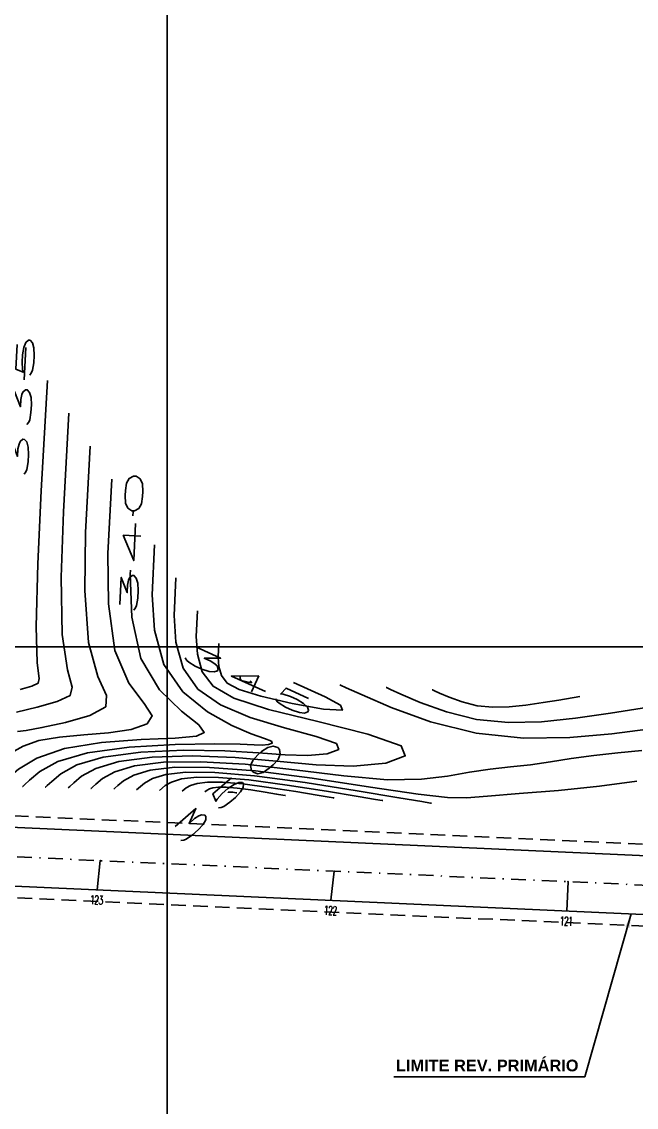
# Model space of a CAD drawing. Header units: millimetres. Extents: x 276147 to 291056, y 9594849 to 9609891.
# Drawn here: x 281106.7 to 281159.2, y 9596129.1 to 9596221.8 of the extents above; entities that cross this region are included whole.
import ezdxf
from ezdxf.enums import TextEntityAlignment as Align

# ---------------------------------------------------------------- set-up
doc = ezdxf.new("R2010")
doc.units = ezdxf.units.MM
doc.header["$LTSCALE"] = 10
for name, pattern in [('CONTINUO', [0]), ('DASHDOTX2', [50.8, 25.4, -12.7, 0, -12.7]), ('HIDDEN', [0.375, 0.25, -0.125])]:
    doc.linetypes.add(name, pattern=pattern)
for name, color, linetype in [('Curvas mestras', 30, 'Continuous'), ('Curvas simples', 9, 'Continuous'), ('Curvas texto', 2, 'Continuous'), ('TG', 7, 'CONTINUO'), ('Top_malha_coord', 8, 'Continuous')]:
    doc.layers.add(name, color=color, linetype=linetype)
doc.styles.add('r80', font='romans.shx')
doc.styles.add('ROMAND', font='romand', dxfattribs={"height": 0.2})
doc.styles.add('SIMPLEX', font='simplex', dxfattribs={"height": 0.2})
doc.styles.add('T7', font='arial.ttf')
doc.dimstyles.new('cadnorma_dim1', dxfattribs={"dimscale": 0, "dimtxt": 2, "dimasz": 1.199999999999999, "dimexe": 1, "dimexo": 2.5, "dimgap": 0.6, "dimtad": 1, "dimzin": 4, "dimdsep": 46, "dimtxsty": 'r80', "dimblk": 'ARCHTICK', "dimblk1": 'ARCHTICK', "dimblk2": 'ARCHTICK', "dimcen": -1, "dimdle": 1, "dimclrd": 1, "dimclre": 1, "dimclrt": 2, "dimaunit": 1, "dimazin": 0, "dimtfac": 1, "dimtix": 1, "dimtmove": 2, "dimatfit": 0, "dimfxl": 1, "dimarcsym": 0})

# ---------------------------------------------------------------- blocks, each defined once
blk = doc.blocks.new('_ArchTick')
at = {"color": 0, "linetype": 'ByBlock', "const_width": 0.15}
blk.add_lwpolyline([(-0.5, -0.5), (0.5, 0.5)], dxfattribs=at)

msp = doc.modelspace()

# ---------------------------------------------------------------- linework, layer by layer
at = {"color": 8, "linetype": 'HIDDEN', "ltscale": 0.5, "elevation": 160.1796621240507, "flags": 128}
for points in [[(281705.3257447103, 9596186.097807938), (281671.0420966857, 9596148.442213606), (281618.3708522619, 9596117.96751722), (281612.1522653525, 9596096.604426004), (281614.0101236665, 9596087.174232556), (281610.8053393826, 9596082.23393807), (281604.9222878393, 9596084.156284798), (281599.9496397175, 9596090.860116001), (281593.3803922225, 9596109.605399935), (281582.0417510347, 9596127.327627068), (281572.6046193693, 9596134.304534238), (281559.9765863478, 9596134.674678959), (281544.3286989689, 9596118.564739116), (281540.658778394, 9596097.818736246), (281537.5093358072, 9596080.228775298), (281520.4284557049, 9596075.011032958), (281502.0332003358, 9596069.391784875), (281494.509547525, 9596070.404022079), (281490.7256996009, 9596076.43605404), (281493.2584685785, 9596098.132715838), (281480.0995632795, 9596101.385524807), (281449.2964902226, 9596100.548274204), (281430.0223790895, 9596096.12669182), (281411.9683109509, 9596097.93913607), (281407.5724122446, 9596102.453821631), (281411.4039140878, 9596110.665556196), (281403.1008950184, 9596132.470582576), (281380.8081796909, 9596137.376344452), (281359.9408718039, 9596130.859888002), (281347.0544783977, 9596114.790196389), (281314.7314768742, 9596091.261051774), (281302.0196165714, 9596075.766356803), (281286.4640279276, 9596063.849675173), (281278.3709921193, 9596057.649837077), (281271.9708323478, 9596051.505744739), (281253.7808607005, 9596050.73446907), (281235.6029599643, 9596054.86117104), (281221.8458024181, 9596066.889702521), (281218.7834329222, 9596074.38328282), (281220.4968017068, 9596082.605134564), (281229.7359844254, 9596099.331536198), (281236.8484486804, 9596107.608992774), (281236.979980318, 9596119.127903767), (281235.6370826386, 9596129.28381643), (281234.0505352953, 9596141.282374846), (281212.8134960154, 9596149.146566434), (281092.4168111571, 9596154.564297132), (281072.9977757005, 9596155.438134354), (281065.8047075431, 9596158.14915656), (281063.8059635049, 9596165.040728634), (281066.3762022938, 9596173.094204625), (281071.6566353667, 9596181.153613526), (281081.5611500744, 9596198.655863922), (281101.2580152763, 9596233.462159524), (281110.9768763188, 9596250.636341654), (281122.9105798664, 9596265.854385952), (281139.2392582729, 9596279.071111804), (281144.5124366145, 9596320.34150084), (281144.6678345738, 9596400.540929634), (281142.6738615293, 9596440.915119793), (281132.673374487, 9596479.71147487), (281130.7173237967, 9596498.969147392), (281132.9373055062, 9596519.560689582), (281123.2639871383, 9596537.496452231), (281115.0194181657, 9596617.069980796), (281104.5392557544, 9596635.017106473), (281094.1622148029, 9596652.131000444), (281062.9990502925, 9596703.525525687), (281028.0758804538, 9596751.42602632), (281004.8557222936, 9596889.161327347), (280985.2271627478, 9596924.87591348), (280973.6552831217, 9596941.402191738), (280950.7410745324, 9596974.150890775), (280928.3153482458, 9597006.224941807), (280925.6195852169, 9597024.964569218), (280925.2975179172, 9597044.877213322), (280917.2359068681, 9597124.57081029), (280911.1712139401, 9597184.52373918), (280889.6831715604, 9597262.502901934), (280877.7477164246, 9597278.852490822), (280862.055065255, 9597314.685484517), (280856.3541850812, 9597353.476188295), (280854.639876525, 9597373.434056284), (280854.116042565, 9597382.033457942), (280871.520011573, 9597404.084292108), (280905.668337576, 9597426.436078487), (280910.5490067642, 9597446.52226166), (280951.9025449565, 9597502.510226574), (280957.1189760176, 9597513.160656158), (280912.2559968092, 9597626.929295046), (280886.4466186127, 9597649.84623889), (280803.0956212914, 9597671.772893883), (280795.5081167346, 9597683.569792682), (280779.3586608997, 9597708.67864036)], [(281710.5178374354, 9596181.402838333), (281675.4873313782, 9596142.926929222), (281624.307053171, 9596113.31488082), (281619.3497790786, 9596096.28485452), (281621.4263888606, 9596085.744313402), (281613.7482014651, 9596073.908101201), (281600.6285639192, 9596078.195075762), (281593.6947889923, 9596087.542782567), (281587.0441809219, 9596106.520228112), (281576.8415557245, 9596122.466869175), (281570.2070225818, 9596127.371804645), (281562.8511565771, 9596127.587415023), (281550.8473176515, 9596115.229125477), (281547.550488274, 9596096.592201235), (281543.6457749243, 9596074.783975355), (281522.4734780471, 9596068.316416942), (281502.6155564374, 9596062.250364274), (281490.3236323596, 9596063.904127834), (281483.4874242715, 9596074.802088458), (281485.5904618715, 9596092.817507926), (281479.3410703855, 9596094.362323103), (281450.1828653127, 9596093.569781242), (281430.4670404004, 9596089.0468674), (281408.7319094135, 9596091.228852794), (281399.1852311144, 9596101.033503352), (281403.8083725086, 9596110.941892164), (281397.904403359, 9596126.446638325), (281381.1197991235, 9596130.14027862), (281364.0658912837, 9596124.81467321), (281351.9303354857, 9596109.681297015), (281319.5752295485, 9596086.128782371), (281306.9185099731, 9596070.701299338), (281290.7209629054, 9596058.29283213), (281282.937430859, 9596052.330095816), (281274.9102619792, 9596044.624090252), (281253.1431036982, 9596043.701137766), (281232.327572161, 9596048.426628146), (281215.9921594214, 9596062.709449701), (281211.4940514419, 9596073.71626432), (281213.8592733805, 9596085.066129155), (281223.9570691917, 9596103.346943974), (281229.8780090109, 9596110.237709327), (281229.9747168267, 9596118.706916755), (281228.6974866962, 9596128.366206406), (281227.6639062291, 9596136.182850303), (281211.4073002868, 9596142.202760234), (281092.1021365739, 9596147.57137357), (281071.5708639357, 9596148.495260356), (281060.0576341382, 9596152.834524348), (281056.4892279477, 9596165.13821506), (281059.9978339799, 9596176.131930728), (281065.6766406024, 9596184.799368419), (281075.468991096, 9596202.103413628), (281095.1658562979, 9596236.909709232), (281105.1438604567, 9596254.541822702), (281117.8909552532, 9596270.797116162), (281132.6517374361, 9596282.744758626), (281137.513299567, 9596320.793644417), (281137.6674998371, 9596400.374957068), (281135.7175383865, 9596439.857995542), (281125.76273324, 9596478.477130141), (281123.6791015143, 9596498.990861015), (281125.744705554, 9596518.150466044), (281116.4442590884, 9596535.394869061), (281108.2124486681, 9596614.84525679), (281098.5236189183, 9596631.437236797), (281088.1766027751, 9596648.501613624), (281057.1675960032, 9596699.64190077), (281021.4475676514, 9596748.635369822), (280998.1501936199, 9596886.828693196), (280979.2754088979, 9596921.171769831), (280967.9212277801, 9596937.38714387), (280945.0056382589, 9596970.137815801), (280921.6238898133, 9597003.579202123), (280918.6276817167, 9597024.407376846), (280918.3032270725, 9597044.46762471), (280910.2714493166, 9597123.86630265), (280904.2661006415, 9597183.232579943), (280883.2747300601, 9597259.409342542), (280871.6426774854, 9597275.343320373), (280855.2660766902, 9597312.738061812), (280849.3979144628, 9597352.667008877), (280847.6581155221, 9597372.921634253), (280846.9665996198, 9597384.273748573), (280866.7319753881, 9597409.316485843), (280899.5195873695, 9597430.777616875), (280904.0800883559, 9597449.546161648), (280945.8950794268, 9597506.15888102), (280949.4739875075, 9597513.465966662), (280906.3575799417, 9597622.805450775), (280883.0489782383, 9597643.501877958), (280798.6812780778, 9597665.69599096), (280789.6207265427, 9597679.783153443), (280773.4712707121, 9597704.892001115)]]:
    msp.add_lwpolyline(points, dxfattribs=at)
at = {"linetype": 'Continuous'}
for p in [(281113.3984815021, 9596150.116601098, 160.1796621240507), (281113.3984815021, 9596150.116601098, 160.1796621240507), (281133.3782629377, 9596149.217530867, 160.1796621240507), (281133.3782629377, 9596149.217530867, 160.1796621240507), (281153.3580443732, 9596148.318460638, 160.1796621240507), (281153.3580443732, 9596148.318460638, 160.1796621240507)]:
    msp.add_point(p, dxfattribs=at)
at = {"layer": 'Curvas mestras', "linetype": 'CONTINUO'}
for points in [[(281107.0473863081, 9596193.942401221, -131.5418870330582), (281106.8884756005, 9596191.178206237, -131.4544974016867)], [(281116.2039156334, 9596179.892629609, -125.8939970998004), (281116.187741842, 9596179.553376941, -125.8832048400331)], [(281115.9666827364, 9596174.916368451, -125.7356927726909), (281115.9505099448, 9596174.57711578, -125.7249004928421), (281116.1001712343, 9596170.900316946, -125.6014117224517), (281116.8770328424, 9596167.381710347, -125.4705165762829), (281118.463688939, 9596164.708205516, -125.3510589828042), (281120.339763102, 9596162.878723914, -125.2534494177349), (281121.8091410083, 9596161.720189996, -125.1859898981897), (281122.2860344659, 9596161.061324975, -125.1548266785944), (281121.6259807799, 9596160.73802909, -125.1574822793742), (281119.7948423811, 9596160.587998332, -125.1893234453424), (281116.8843121928, 9596160.453917732, -125.2433545378994), (281113.4893871088, 9596160.198430445, -125.3031308104659), (281110.3308895108, 9596159.68916763, -125.3498452005119), (281107.9815876373, 9596158.860598411, -125.3698528259087), (281106.4220241507, 9596157.91454368, -125.3701577072174), (281105.4846845655, 9596157.119660292, -125.3629260405109), (281105.0047126791, 9596156.676506985, -125.3580391630207), (281104.8278804059, 9596156.513240138, -125.3562387502429), (281104.8026189381, 9596156.48991602, -125.3559815333251)], [(281126.1853933089, 9596165.428913677, -120.2159830130081), (281126.3049059614, 9596165.3637008, -120.2114470140337), (281126.3202197681, 9596165.325143676, -120.2098761377533), (281126.1729932305, 9596165.334559888, -120.2131400602197), (281125.9291434585, 9596165.378385996, -120.2194711300803), (281125.6856459604, 9596165.434338033, -120.2261924815507), (281125.5192115739, 9596165.485382276, -120.2312060775843), (281125.4254704235, 9596165.535475947, -120.2347293110473), (281125.3797859586, 9596165.593825508, -120.2375584107617), (281125.3602302655, 9596165.66543611, -120.2402975618283), (281125.3557029507, 9596165.738494696, -120.2427824883748), (281125.3578122585, 9596165.79698692, -120.2446568709242), (281125.3596643436, 9596165.829266572, -120.2456774604766), (281125.3603470068, 9596165.841159072, -120.2460534608367), (281125.3604439589, 9596165.842858002, -120.2461071866823)], [(281159.2290780992, 9596156.899106849, -119.2731658425441), (281156.0409891094, 9596156.463719277, -119.3228950458255), (281152.5372713465, 9596156.11221696, -119.3817088734035), (281149.1744915376, 9596155.841630753, -119.4403451006187), (281146.4699545273, 9596155.633706655, -119.4878214047316), (281144.6839357357, 9596155.492074644, -119.5190320759689), (281143.0486008547, 9596155.507894496, -119.55237750083), (281140.5390841399, 9596155.794204963, -119.6121345560791), (281136.4688826544, 9596156.403510874, -119.7138043373384), (281131.5049336817, 9596157.146170491, -119.8377846804473), (281126.6525323082, 9596157.772005163, -119.9556976428981), (281122.7261912002, 9596158.08234914, -120.0446829874093), (281119.7772773149, 9596158.084574215, -120.103951160589), (281117.6663731904, 9596157.837566074, -120.1382303872637), (281116.2512722978, 9596157.412776373, -120.1527166515849), (281115.3786188407, 9596156.931923652, -120.1544769319848), (281114.8922709509, 9596156.529291414, -120.1510458733214), (281114.649322206, 9596156.304979201, -120.1485722671755), (281114.5598149312, 9596156.222337646, -120.1476609285714), (281114.5470278937, 9596156.210532429, -120.1475307665791)], [(281124.3117199208, 9596155.948743373, -114.9392493990277), (281124.333004078, 9596155.960471367, -114.9392064629032), (281124.3675183918, 9596155.970831871, -114.9388531390253), (281124.4193779536, 9596155.976793597, -114.9380074909099), (281124.4939158858, 9596155.976298688, -114.9364950301502), (281124.5967758204, 9596155.967533631, -114.9341430419267), (281124.727624837, 9596155.950076211, -114.930944373857), (281124.8622438208, 9596155.929077353, -114.9275539801133), (281124.9704401075, 9596155.911080265, -114.9247923490734), (281125.030199604, 9596155.901006285, -114.923262649067), (281125.052215523, 9596155.897294296, -114.9226990730644), (281125.0553616545, 9596155.896764293, -114.9226185513803)]]:
    msp.add_polyline3d(points, dxfattribs=at)
at = {"layer": 'Curvas simples', "linetype": 'CONTINUO'}
for points in [[(281108.878692173, 9596191.132446898, -130.4123090463949), (281108.3463683462, 9596181.696440922, -130.1137874651726), (281108.0522246457, 9596175.47564395, -129.915843512947), (281107.9151738678, 9596170.119569384, -129.7430821168495), (281108.0213636592, 9596166.999676151, -129.6387151407802), (281108.1680810839, 9596165.678121505, -129.5924641480928), (281108.0803983059, 9596165.26473551, -129.580678064693), (281107.5387590419, 9596165.0112175, -129.5832432059364), (281106.5450982073, 9596164.73673978, -129.5941952127874)], [(281110.7099980378, 9596188.322492575, -129.2827310597317), (281110.2474042451, 9596179.916609382, -129.0165657038128), (281110.0642110434, 9596174.331812447, -128.8372355784782), (281110.1556383617, 9596169.435104871, -128.6749407448483), (281110.6065822485, 9596166.421331007, -128.5671307311536), (281111.0080982497, 9596164.934453754, -128.5103475841719), (281110.8277862804, 9596164.230714371, -128.4909063487107), (281109.7101933275, 9596163.693181258, -128.4957260896012), (281108.0076676636, 9596163.212235233, -128.514141819), (281106.2495076318, 9596162.80508523, -128.5360925414393)], [(281112.5413039032, 9596185.512538256, -128.1531530730686), (281112.1484391441, 9596178.13677785, -127.919343962651), (281112.0761974416, 9596173.187980948, -127.7586276440674), (281112.3961038563, 9596168.750640366, -127.6067993528236), (281113.2024270775, 9596165.845280798, -127.4954082170993), (281113.9331283252, 9596164.209145429, -127.4271261244107), (281113.8620906946, 9596163.25865331, -127.3974055541007), (281112.5165433503, 9596162.513642812, -127.4000023568773), (281110.4370957153, 9596161.907621566, -127.4218856864868), (281108.4177062776, 9596161.477514518, -127.4483279420205), (281107.078100033, 9596161.239992032, -127.4674352928673), (281106.3410850357, 9596161.130719092, -127.4786490722585)], [(281114.3726097682, 9596182.702583931, -127.0235750864053), (281114.049475046, 9596176.356947316, -126.8221222341203), (281114.0881848367, 9596172.044148447, -126.6800196568624), (281114.636568348, 9596168.066174855, -126.538657948226), (281115.8330575082, 9596165.276743153, -126.4232336100217), (281117.1364462135, 9596163.54393467, -126.3402877610319), (281117.8356153517, 9596162.489421656, -126.2916977362733), (281117.4012884084, 9596161.787483893, -126.277414527864), (281116.0315382475, 9596161.322825326, -126.2896839829304), (281114.1062743292, 9596161.032756424, -126.3188256937105), (281111.9810668411, 9596160.846826686, -126.3553935102213), (281109.9141218894, 9596160.663545689, -126.3908785853095), (281108.1393023137, 9596160.373664042, -126.4170064754112), (281106.8126280374, 9596159.904514527, -126.4282640802234), (281105.7787423594, 9596159.329771712, -126.4301841965904)], [(281118.0352204986, 9596177.082675288, -124.7644191332187), (281117.84083315, 9596172.803770777, -124.6281063297324), (281118.0264570647, 9596169.808371663, -124.526224357684), (281118.8282585485, 9596166.87236406, -124.4139196879956), (281120.4517535587, 9596164.528810155, -124.3045347238335), (281122.5483217932, 9596162.816621631, -124.2063426145146), (281124.6308078895, 9596161.651173782, -124.1263492566909), (281126.289890709, 9596160.937915498, -124.0696728583684), (281127.4275960567, 9596160.542606995, -124.033881226755), (281128.0237819584, 9596160.321080089, -124.0146544554413), (281128.0903941341, 9596160.156165294, -124.0079132395007), (281127.7677070439, 9596160.038674943, -124.0105406990301), (281127.2280808293, 9596159.986414071, -124.0196603997287), (281126.5379311842, 9596160.005362956, -124.034135107559), (281125.3399080104, 9596160.054203777, -124.0597841804523), (281123.170715754, 9596160.079789948, -124.104166065485), (281119.7930712671, 9596160.023250394, -124.170114746576), (281115.8737300072, 9596159.802807068, -124.2415662804528), (281112.3054568317, 9596159.330954434, -124.2977322226184), (281109.7858858769, 9596158.574621579, -124.3235248619717), (281108.2321383766, 9596157.718468072, -124.326658956907), (281107.3662018414, 9596157.001586119, -124.3205499940345), (281106.9336337833, 9596156.60220083, -124.3161457804058), (281106.7742677097, 9596156.455059042, -124.3145231582717), (281106.7515001296, 9596156.4340395, -124.3142913985325)], [(281119.8665263633, 9596174.272720966, -123.6348411466137), (281119.7195500991, 9596171.037451504, -123.5317753713138), (281119.8598998663, 9596168.772638276, -123.4547426851027), (281120.4661404019, 9596166.552729674, -123.3698293768362), (281121.7437058823, 9596164.770985683, -123.2857983315157), (281123.6792253585, 9596163.407888195, -123.2022783649996), (281126.204628596, 9596162.340724045, -123.1166147199951), (281129.137988306, 9596161.462679805, -123.0289591727455), (281131.8419640007, 9596160.730555851, -122.9506898267104), (281133.5653561348, 9596160.1170503, -122.8959912941468), (281133.7707424288, 9596159.608564926, -122.8752059662624), (281132.7757906466, 9596159.246301256, -122.8833072407546), (281131.1119418173, 9596159.085162496, -122.9114263094056), (281129.1854430168, 9596159.148396991, -122.9521701608578), (281126.9017605182, 9596159.332632715, -123.0040490409851), (281124.0411696428, 9596159.502843753, -123.0670489648732), (281120.5263519991, 9596159.538024582, -123.1387567753231), (281116.8496173321, 9596159.373248104, -123.2071624658679), (281113.6456856717, 9596158.957607595, -123.2578567770219), (281111.4022322331, 9596158.284160776, -123.2808228307663), (281110.0187579937, 9596157.52183222, -123.2836134688955), (281109.2477191201, 9596156.883512942, -123.2781739800962), (281108.8625558898, 9596156.527895672, -123.2742524101891), (281108.7206540158, 9596156.396878943, -123.2728076190364), (281108.7003823187, 9596156.378161982, -123.2726012109455)], [(281121.6978322285, 9596171.462766645, -122.505263160067), (281121.5982680487, 9596169.271132234, -122.4354443928137), (281121.6933436653, 9596167.736903887, -122.383260959727), (281122.1040222546, 9596166.233095283, -122.3257390657932), (281123.0356572088, 9596165.013162218, -122.2670619919922), (281124.8101289262, 9596163.999155758, -122.1982141483718), (281127.7784493034, 9596163.030274311, -122.1068801832411), (281131.9860869023, 9596161.987444108, -121.9882454671574), (281136.2563309449, 9596160.918504706, -121.8674984467474), (281139.1069303105, 9596159.913020503, -121.7773281329104), (281139.4510907213, 9596159.060963554, -121.7424986602532), (281137.7838742499, 9596158.45392757, -121.7560737825956), (281134.9958038068, 9596158.183911916, -121.8031922317137), (281131.8329538478, 9596158.291430036, -121.8702052017002), (281128.4636140232, 9596158.61106065, -121.9483138487817), (281124.9116245311, 9596158.925897557, -122.029931844238), (281121.2596317338, 9596159.052799767, -122.107398856981), (281117.8255036598, 9596158.94369014, -122.1727587041354), (281114.9859145122, 9596158.584260756, -122.2179813314255), (281113.0185785877, 9596157.993698979, -122.2381207669063), (281111.8053786074, 9596157.325195359, -122.2405679280895), (281111.1292363963, 9596156.765438767, -122.235797933678), (281110.791477996, 9596156.453590516, -122.232359040147), (281110.6670413216, 9596156.338698845, -122.2310920597779), (281110.6492645104, 9596156.322285464, -122.2309110561295)], [(281129.8951745749, 9596165.330972455, -121.1390430988654), (281132.603576942, 9596164.099422773, -121.0443192782372), (281133.9182211267, 9596163.3820841, -120.9944232868407), (281134.0866670102, 9596162.957959717, -120.9771438992143), (281132.4671850953, 9596163.061536087, -121.0130467798122), (281129.7848325867, 9596163.543619249, -121.0826885178363), (281127.1063651148, 9596164.15909466, -121.1566233819727), (281125.2755788554, 9596164.720576348, -121.2117729360147), (281124.2444272052, 9596165.27160775, -121.2505285163902), (281123.741904108, 9596165.913460895, -121.2816487546338), (281123.5267864642, 9596166.701169498, -121.3117792544914), (281123.4769849988, 9596167.504812967, -121.3391134343368), (281123.5001933862, 9596168.14822939, -121.359731586152), (281123.520562329, 9596168.503306566, -121.3709581853149), (281123.5280666227, 9596168.6341241, -121.3750942897427), (281123.5291380937, 9596168.652812324, -121.3756851733455)], [(281170.7463473446, 9596163.460430402, -121.258456354521), (281169.8444771542, 9596163.222318113, -121.2687574484412), (281169.137746821, 9596163.041056763, -121.2770043274182), (281168.299776507, 9596162.835310884, -121.2870833325692), (281167.3601863274, 9596162.619642952, -121.2988770778433), (281166.2080481473, 9596162.377657026, -121.3140750115531), (281164.6972957618, 9596162.085215282, -121.3348182363229), (281162.7023319796, 9596161.728920797, -121.3631889355862), (281160.1794446387, 9596161.338331196, -121.4010331387658), (281157.1053945873, 9596160.953744981, -121.4501378751852), (281153.500119324, 9596160.643389245, -121.512338652185), (281149.5562809111, 9596160.587196345, -121.5896642320118), (281145.5097220618, 9596160.993028212, -121.6841918070245), (281141.6203166329, 9596161.965199731, -121.7941230588735), (281138.2440621009, 9596163.193855515, -121.9021582338287), (281135.7609860863, 9596164.265593138, -121.9871220877071), (281134.4170451585, 9596164.867596598, -122.0338267655139), (281133.9219086593, 9596165.089387666, -122.0510337697602), (281133.8511748727, 9596165.121071534, -122.0534918946473)], [(281163.3111908789, 9596163.763242431, -122.4183674740747), (281159.6842905526, 9596163.13272998, -122.4705111707703), (281156.9769352168, 9596162.695982816, -122.5105457760187), (281153.9988131648, 9596162.276825968, -122.5565920534104), (281151.0748290083, 9596161.977762073, -122.6054868994657), (281148.2611785455, 9596161.906184407, -122.6596214191199), (281145.5468828605, 9596162.170705402, -122.7227751052382), (281142.96484103, 9596162.816096902, -122.7957546778748), (281140.7234610725, 9596163.63175938, -122.8674755341167), (281139.0750329861, 9596164.343248716, -122.923880087354), (281138.1828366719, 9596164.742897607, -122.9548857032464), (281137.8541326098, 9596164.89013699, -122.9663088383645), (281137.8071751728, 9596164.911171611, -122.9679407230255)], [(281154.3537650999, 9596164.134572297, -123.6110812410738), (281152.5632706723, 9596163.823306391, -123.6368230438352), (281151.226728038, 9596163.607697057, -123.6565869662122), (281149.756515443, 9596163.400771562, -123.6793186829568), (281148.3130290877, 9596163.253132528, -123.7034566584302), (281146.9240123512, 9596163.217796048, -123.7301812611663), (281145.5840436585, 9596163.348382585, -123.761358403452), (281144.3093644275, 9596163.666994074, -123.7973863170159), (281143.2028610419, 9596164.069662249, -123.8327927816103), (281142.3890798864, 9596164.4209043, -123.8606380871174), (281141.9486281878, 9596164.618199613, -123.8759446736335), (281141.7863565619, 9596164.690887308, -123.8815839395652), (281141.7631754709, 9596164.701270694, -123.8823895188075)], [(281159.6608205653, 9596159.508870624, -120.3507563291609), (281157.6069985753, 9596159.32199051, -120.3858600404023), (281155.5467897382, 9596159.10083343, -120.4199687411569), (281153.6359720294, 9596158.834763452, -120.4496068823177), (281151.8547932954, 9596158.556248413, -120.4762348945629), (281150.1396163501, 9596158.308531081, -120.5025472206438), (281148.4337431806, 9596158.116271514, -120.5304900745653), (281146.7082414407, 9596157.929788822, -120.5590162460253), (281144.941117958, 9596157.680818403, -120.5863302626207), (281143.0643137364, 9596157.34385916, -120.6129626704173), (281140.8255135206, 9596157.06447709, -120.6487483727073), (281137.9263322336, 9596157.03100171, -120.7058483711121), (281134.1979968842, 9596157.359898256, -120.7914669777642), (281129.990158806, 9596157.880168855, -120.8929820319431), (281125.7820784199, 9596158.348951364, -120.9928147436262), (281121.9929114658, 9596158.567573953, -121.0760409058097), (281118.8013909868, 9596158.514132177, -121.1383549223797), (281116.3261433527, 9596158.210913913, -121.1781058857127), (281114.6349259437, 9596157.703238174, -121.1954187155029), (281113.591999224, 9596157.128559506, -121.1975224199964), (281113.010753675, 9596156.647365592, -121.1934219197396), (281112.7204001, 9596156.37928436, -121.190465637334), (281112.6134276252, 9596156.280517744, -121.1893764878882), (281112.5981457018, 9596156.266408943, -121.1892209213951)], [(281116.4959100828, 9596156.154654905, -119.105840578934), (281117.1652394569, 9596156.735287795, -119.1114314238916), (281117.8676186543, 9596157.122315573, -119.1100146203212), (281119.0066020306, 9596157.464219235, -119.0983549416091), (281120.7179455658, 9596157.660953226, -119.0704488996093), (281123.1777223217, 9596157.644620119, -119.020537155648), (281126.5720831392, 9596157.355362263, -118.9429215286769), (281130.8900987142, 9596156.77928044, -118.8373659471077), (281135.3325162035, 9596156.086325116, -118.7254833614248), (281138.9029996298, 9596155.492409186, -118.6343490230761), (281140.8750610097, 9596155.159960939, -118.5838687378823), (281141.6016103603, 9596155.037480215, -118.5652707365484), (281141.7054036969, 9596155.019983253, -118.562613877028)], [(281118.4447912747, 9596156.098778391, -118.0641504441996), (281118.9518590717, 9596156.538650943, -118.0683859032255), (281119.483965011, 9596156.831854772, -118.0673125891157), (281120.3468308713, 9596157.090872396, -118.0584794960709), (281121.6433039132, 9596157.23991357, -118.0373385506359), (281123.506770213, 9596157.227539763, -117.9995266343726), (281126.0782565578, 9596157.008404357, -117.9407268775071), (281129.3494799944, 9596156.571978886, -117.8607605424735), (281132.7149476086, 9596156.047013428, -117.7760010343887), (281135.4198597501, 9596155.597077208, -117.7069598627536), (281136.9138461569, 9596155.345221773, -117.6687171893104), (281137.4642621515, 9596155.252433982, -117.6546278188147), (281137.542892435, 9596155.239178013, -117.6526150444083)], [(281120.3936734664, 9596156.042901868, -117.0224602893253), (281120.7384796877, 9596156.342015086, -117.0253403951323), (281121.1003113651, 9596156.541392969, -117.0246105251976), (281121.6870607113, 9596156.717525551, -117.0186040302182), (281122.5686612608, 9596156.818873912, -117.0042282216858), (281123.8358191036, 9596156.810459401, -116.9785160928409), (281125.584428979, 9596156.661447449, -116.9385322790735), (281127.8088622756, 9596156.364678327, -116.8841551504707), (281130.0973800138, 9596156.007701738, -116.8265186870962), (281131.9367198673, 9596155.701744225, -116.7795706696601), (281132.9526303069, 9596155.530483613, -116.7535656935329), (281133.3269129432, 9596155.467387756, -116.7439849211047), (281133.3803821757, 9596155.458373774, -116.742616224245)], [(281122.3425556578, 9596155.98702535, -115.9807701343929), (281122.5250993044, 9596156.14537923, -115.9822949071208), (281122.7166577213, 9596156.250932168, -115.9819084939922), (281123.0272895516, 9596156.344178714, -115.9787285846218), (281123.494019606, 9596156.397833258, -115.9711178399416), (281124.1648679947, 9596156.393379048, -115.9575055514255), (281125.0906023997, 9596156.31449054, -115.9363376604419), (281126.2682435549, 9596156.157376768, -115.9075497457784), (281127.4798114159, 9596155.968389045, -115.877036327231), (281128.4535799877, 9596155.806412248, -115.8521815093376), (281128.9914144544, 9596155.715744447, -115.8384141649262), (281129.189564732, 9596155.682340527, -115.8333419706582), (281129.217871914, 9596155.677568538, -115.8326173714854)]]:
    msp.add_polyline3d(points, dxfattribs=at)
at = {"layer": 'TG', "color": 3, "linetype": 'Continuous'}
for p, q in [((281113.3984815021, 9596150.116601098, 160.1796621240507), (281113.1264152458, 9596147.62631395, 160.1796621240507)), ((281133.3782629377, 9596149.217530867, 160.1796621240507), (281133.1061966814, 9596146.72724372, 160.1796621240507)), ((281153.3580443732, 9596148.318460638, 160.1796621240507), (281153.2456605932, 9596145.820987934, 160.1796621240507)), ((281153.3580443728, 9596148.318460638, 160.1796621240507), (281153.2456605932, 9596145.820987938, 160.1796621240507)), ((281153.3580443728, 9596148.318460638, 160.1796621240507), (281153.2456605932, 9596145.820987938, 160.1796621240507))]:
    msp.add_line(p, q, dxfattribs=at)
at = {"layer": 'TG', "color": 1, "linetype": 'DASHDOTX2', "ltscale": 0.005, "elevation": 160.1796621240507, "flags": 128}
msp.add_lwpolyline([(281790.7268869359, 9596216.427577747), (281789.4419953647, 9596215.538653059), (281713.6258222786, 9596190.015370687), (281673.2647140323, 9596145.684571415), (281621.3389527166, 9596115.64119902), (281615.7510222154, 9596096.444640262), (281617.7182562636, 9596086.45927298), (281612.276770424, 9596078.071019635), (281602.7754258794, 9596081.175680282), (281596.8222143546, 9596089.201449282), (281590.2122865723, 9596108.062814023), (281579.4416533798, 9596124.897248125), (281571.4058209757, 9596130.83816944), (281561.4138714623, 9596131.13104699), (281547.5880083105, 9596116.896932298), (281544.1046333342, 9596097.205468744), (281540.5775553655, 9596077.506375324), (281521.4509668761, 9596071.66372495), (281502.3243783867, 9596065.821074575), (281492.4165899422, 9596067.154074958), (281487.1065619363, 9596075.61907125), (281489.424465225, 9596095.475111881), (281479.7203168323, 9596097.873923955), (281449.7396777679, 9596097.059027724), (281430.2447097449, 9596092.586779607), (281410.3501101822, 9596094.58399443), (281403.3788216795, 9596101.743662491), (281407.606143298, 9596110.803724177), (281400.5026491884, 9596129.458610447), (281380.9639894072, 9596133.758311536), (281362.0033815439, 9596127.837280607), (281349.4924069416, 9596112.235746702), (281317.1533532111, 9596088.69491707), (281304.4690632719, 9596073.23382807), (281288.5924954164, 9596061.071253652), (281280.6542114894, 9596054.989966448), (281273.4405471637, 9596048.064917497), (281253.4619821996, 9596047.21780342), (281233.9652660625, 9596051.643899594), (281218.9189809201, 9596064.799576113), (281215.1387421818, 9596074.049773568), (281217.1780375437, 9596083.83563186), (281226.8465268085, 9596101.339240085), (281233.3632288458, 9596108.923351051), (281233.4773485725, 9596118.917410262), (281232.1672846674, 9596128.82501142), (281230.8572207621, 9596138.732612574), (281212.1103981511, 9596145.674663335), (281092.2594738657, 9596151.067835353), (281072.2843198184, 9596151.966697356), (281062.9311708404, 9596155.491840454), (281060.1475957258, 9596165.089471845), (281063.1870181368, 9596174.613067677), (281068.6666379847, 9596182.976490973), (281078.515070585, 9596200.379638772), (281098.2119357871, 9596235.18593438), (281108.0603683878, 9596252.589082178), (281120.4007675595, 9596268.325751055), (281135.9454978545, 9596280.907935213), (281141.0128680904, 9596320.567572625), (281141.1676672056, 9596400.45794335), (281139.1956999575, 9596440.386557667), (281129.2180538635, 9596479.094302505), (281127.1982126556, 9596498.980004204), (281129.3410055299, 9596518.855577812), (281119.8541231133, 9596536.445660645), (281111.6159334168, 9596615.957618793), (281101.5314373364, 9596633.227171635), (281091.1694087888, 9596650.31630703), (281060.0833231477, 9596701.58371323), (281024.7617240526, 9596750.030698072), (281001.5029579565, 9596887.99501027), (280982.2512858229, 9596923.023841655), (280970.7882554504, 9596939.3946678), (280947.8733563958, 9596972.144353287), (280924.9696190296, 9597004.902071966), (280922.1236334663, 9597024.68597303), (280921.8003724947, 9597044.672419015), (280913.7536780926, 9597124.218556473), (280907.7186572907, 9597183.87815956), (280886.4789508103, 9597260.956122238), (280874.6951969551, 9597277.097905597), (280858.6605709725, 9597313.711773163), (280852.876049772, 9597353.071598586), (280851.1489960236, 9597373.17784527), (280850.5413210922, 9597383.153603258), (280869.1259934803, 9597406.700388975), (280902.5939624727, 9597428.606847681), (280907.3145475598, 9597448.034211652), (280948.8988121914, 9597504.334553793), (280953.2964817624, 9597513.313311411), (280909.3067883757, 9597624.867372911), (280884.7477984255, 9597646.674058424), (280800.8884496848, 9597668.734442422), (280792.5644216387, 9597681.676473062), (280757.4817696955, 9597736.22227156)], dxfattribs=at)
at = {"layer": 'TG', "color": 8, "linetype": 'CONTINUO', "elevation": 160.1796621240507}
for points in [[(281256.4608778795, 9596049.847206349), (281253.6897525568, 9596049.729707457), (281235.1350474208, 9596053.941950629), (281221.0095677038, 9596066.292523542), (281217.74209271, 9596074.287994461), (281219.5485833742, 9596082.95670522), (281228.9104251059, 9596099.905165877), (281235.8526715846, 9596107.98452371), (281235.9792283905, 9596119.067762764), (281234.6457117895, 9596129.152729284), (281233.138159714, 9596140.553871335), (281212.6126109111, 9596148.154594122), (281092.371857645, 9596153.565308053), (281072.7939311625, 9596154.446295213), (281064.9836970562, 9596157.389923384), (281062.7607155676, 9596165.054655263), (281063.9144374097, 9596168.669677805)], [(281256.376151714, 9596044.839121237), (281253.2342118415, 9596044.705899382), (281232.7954847039, 9596049.345848558), (281216.828394135, 9596063.306628678), (281212.5353916529, 9596073.81155268), (281214.8074917127, 9596084.7145585), (281224.7826285106, 9596102.773314293), (281230.8737861064, 9596109.86217839), (281230.9754687538, 9596118.767057756), (281229.6888575449, 9596128.497293552), (281228.5762818096, 9596136.91135381), (281211.6081853905, 9596143.194732549), (281092.1470900855, 9596148.57036265), (281071.7747084732, 9596149.487099495), (281060.8786446241, 9596153.59375752), (281057.5344758839, 9596165.124288425), (281058.4719091589, 9596168.061601646)]]:
    msp.add_lwpolyline(points, dxfattribs=at)
at = {"layer": 'Top_malha_coord'}
for p, q in [((281119.1202998299, 9594947.77740042), (281119.1202998299, 9597782.248645676)), ((280704.9449592536, 9596168.365639728), (282519.1202998299, 9596168.365639724))]:
    msp.add_line(p, q, dxfattribs=at)

# ---------------------------------------------------------------- texts
at = {"layer": 'Curvas texto', "extrusion": (-0.0200587750042602, 0.03274469824035457, 0.999262443146182), "style": 'SIMPLEX'}
for s, rotation, width, p, p2 in [('335', 235.238714060225, 3.299405226066871, (-5252389.814908884, -8030130.531463568, 308454.3670167997), (-5252397.070905293, -8030140.986541283, 308454.3670167997)), ('340', 235.7994416812258, 3.299405233818625, (-5252391.746463971, -8030115.515995475, 308459.3670167996), (-5252398.899795488, -8030126.041582533, 308459.3670167996)), ('345', 124.0375721734638, 3.299405015355192, (-5252392.896401537, -8030110.614804159, 308464.3670167997), (-5252400.019762122, -8030100.068911726, 308464.3670167997)), ('350', 189.4571163719299, 3.299405251261546, (-5252384.438845741, -8030096.559382054, 308469.3670167997), (-5252396.992158481, -8030098.650428598, 308469.3670167997))]:
    msp.add_text(s, height=1.5, rotation=rotation, dxfattribs=dict(at, width=width)).set_placement(p, p2, align=Align.FIT)
at = {"layer": 'TG', "color": 5, "extrusion": (-0.06172135483730921, 0.002648523403132617, 0.998089905610126), "style": 'ROMAND'}
for s, rotation, width, p, p2 in [('123', 89.98057412662378, 0.5403508761142009, (-9599375.368225383, -130288.0693573587, 8224.812246764302), (-9599375.367852433, -130286.9693574241, 8224.812246764302)), ('122', 89.98057393258125, 0.5403508760290417, (-9599375.326545373, -130268.1076027566, 8223.576686376227), (-9599375.326172419, -130267.0076028222, 8223.576686376227)), ('121', 89.98057383556564, 0.6039215674547513, (-9599375.28453225, -130247.9863097519, 8222.331251138208), (-9599375.284159295, -130246.8863098173, 8222.331251138208))]:
    msp.add_text(s, height=0.75, rotation=rotation, dxfattribs=dict(at, width=width)).set_placement(p, p2, align=Align.FIT)
at = {"layer": 'Top_malha_coord', "color": 7, "insert": (281138.6531379176, 9596133.122756055, 160.1796621240507), "char_height": 1, "attachment_point": 1, "style": 'T7'}
msp.add_mtext_dynamic_manual_height_columns('{\\fArial|b1|i0|c0|p34;LIMITE REV. PRIMÁRIO}', width=16.67673822349752, gutter_width=12.5, heights=[0], dxfattribs=at)

# ---------------------------------------------------------------- leaders
at = {"linetype": 'CONTINUO'}
msp.add_leader([(281158.7609674304, 9596145.572804632, 160.1796621240507), (281154.7871171611, 9596131.650847469, 160.1796621240507), (281138.4793084865, 9596131.650847469, 160.1796621240507)], dimstyle='cadnorma_dim1', override={"dimscale": 1, "dimtad": 0, "dimzin": 1, "dimclrd": 256}, dxfattribs=at)

doc.saveas('drawing.dxf')
